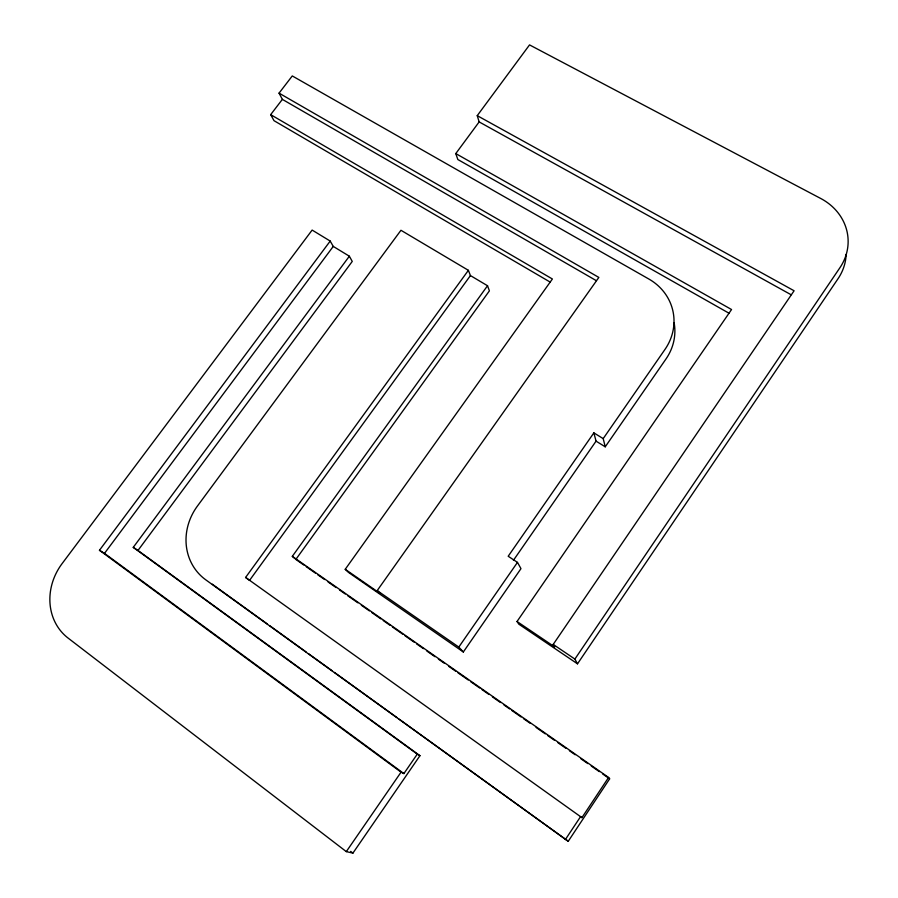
<?xml version="1.0" encoding="UTF-8"?>
<svg xmlns="http://www.w3.org/2000/svg" width="898" height="898" viewBox="0 0 898 898"><rect width="100%" height="100%" fill="white"/><g stroke="black" fill="none" stroke-linecap="round" stroke-linejoin="round"><path stroke-width="1.35" d="M565.37 839.551L580.613 816.574L581.926 817.64L608.586 777.455L292.31 556.345L487.524 285.744L470.429 275.574L468.386 270.32L400.957 230.281L197.437 506.045A55.306 50.759 -48.5 0 0 205.754 579.816L568.243 841.28L609.63 778.858L608.586 777.455M846.14 254.426A55.53 49.693 -2.2 0 1 838.081 278.649L577.504 663.835L574.888 659.076L839.922 267.716A56.451 50.389 -2.5 0 0 820.75 198.492L529.539 44.9L477.242 115.651L479.15 121.915L791.093 294.735M479.15 121.915L455.78 153.58L731.544 309.529L517.035 621.495L554.706 646.942L553.202 644.427L794.09 290.772L477.242 115.651M330.206 241.068L99.465 550.272L401.058 772.157L403.887 773.593L417.289 754.129L419.95 755.701L352.925 853.1L346.302 851.618L68.046 638.04A55.71 49.693 -54.2 0 1 62.074 563.641L312.134 230.079L330.206 241.068L333.259 246.411L349.356 256.211L352.252 261.43L137.966 550.463L133.252 547.365L349.356 256.211M346.302 851.618L401.058 772.157M513.432 560.307L596.059 441.143L593.859 432.87L508.189 556.255L517.472 562.384L520.975 568.647L463.334 651.982L348.357 572.318L345.225 569.298L552.393 278.997L270.668 114.641L282.365 99.375L279.053 93.145L292.277 75.937L648.861 279.031A55.272 50.894 -11.7 0 1 665.003 349.378L603.198 438.617L605.241 446.811L666.013 358.942A54.374 50.187 -11.4 0 0 674.14 322.842M463.334 651.982L458.799 647.088L517.472 562.384M345.225 569.298L380.135 593.477L377.205 590.592L598.843 277.426L279.053 93.145M470.429 275.574L249.543 580.389L245.603 577.448L468.386 270.32M99.465 550.272L104.494 553.359L333.259 246.411M729.075 313.256L457.834 159.518L455.78 153.58M282.365 99.375L596.238 280.614M550.137 282.073L274.013 120.68L270.668 114.641M593.859 432.87L603.198 438.617M596.059 441.143L605.241 446.811M553.202 644.427L574.888 659.076M577.504 663.835L518.82 624.166L517.035 621.495M377.205 590.592L458.799 647.088M303.883 565.067L295.846 559.432L489.41 290.851L487.524 285.744M306.184 566.672L315.378 573.104M317.679 574.709L324.582 579.524M328.028 581.938L336.065 587.561M339.523 589.975L345.27 593.993M347.56 595.599L357.909 602.839M361.355 605.252L369.404 610.876M371.705 612.481L380.898 618.913M383.199 620.518L390.091 625.345M392.392 626.95L402.742 634.179M405.032 635.795L414.236 642.216M416.526 643.832L423.429 648.648M426.876 651.061L434.924 656.685M438.37 659.098L444.117 663.117M448.708 666.338L455.612 671.154M457.913 672.759L468.251 679.999M470.552 681.604L479.745 688.036M482.046 689.642L488.939 694.468M492.396 696.87L500.433 702.505M503.89 704.908L509.637 708.926M511.927 710.543L521.121 716.974M523.422 718.58L530.325 723.395M536.072 727.414L545.266 733.846M547.567 735.451L554.459 740.278M557.905 742.691L565.953 748.315M569.399 750.728L575.147 754.747M580.894 758.765L587.797 763.592M591.243 765.994L599.292 771.629M602.738 774.031L609.63 778.858M245.603 577.448L581.926 817.64M267.525 624.11L214.195 585.586A54.408 50.064 -48.7 0 1 212.343 584.183M269.804 625.749L306.117 651.97M308.384 653.609L332.215 670.817M334.483 672.456L396.894 717.536M399.161 719.175L568.243 841.28M137.966 550.463L419.95 755.701M133.252 547.365L417.289 754.129M104.494 553.359L403.887 773.593M350.703 851.394L352.925 853.1M292.31 556.345L294.959 558.657"/></g></svg>
